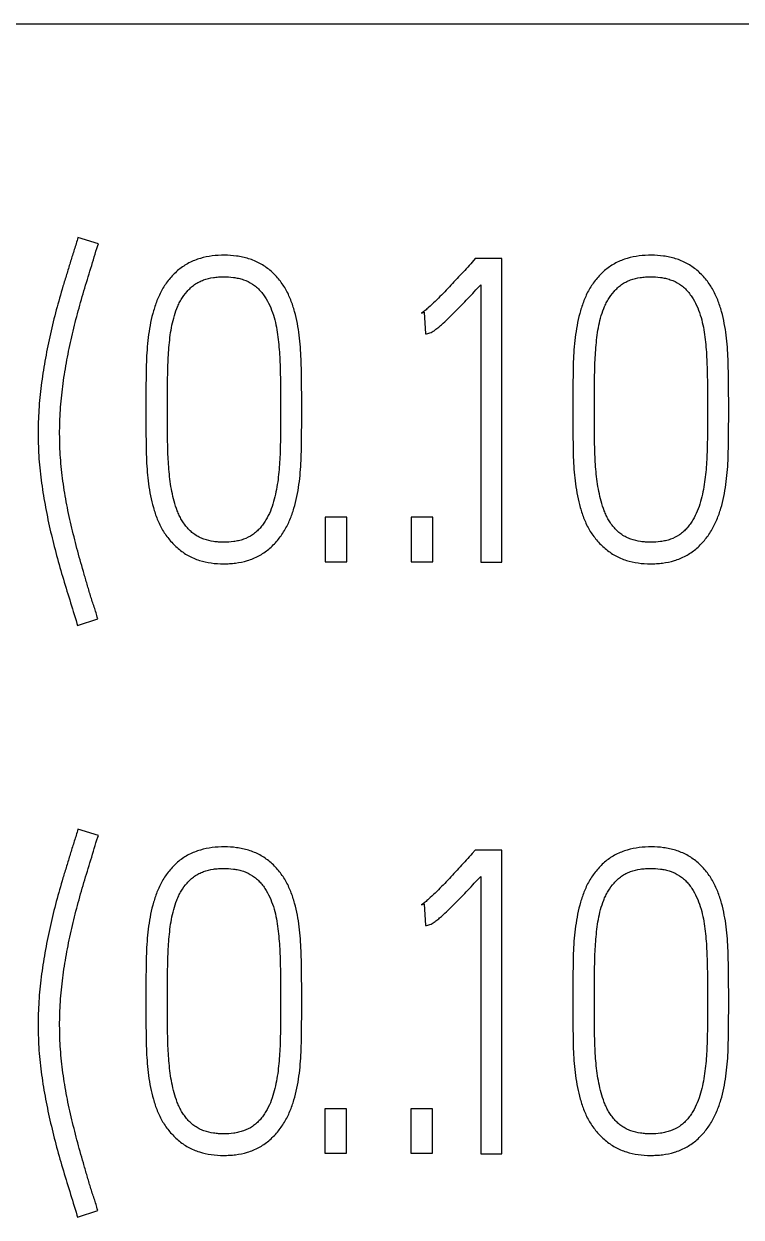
# Model space of a CAD drawing. Extents: x 0 to 420, y 0 to 297.
# Drawn here: x 108.09 to 112.09, y 215.9 to 222.56 of the extents above; entities that cross this region are included whole.
import ezdxf

# ---------------------------------------------------------------- set-up
doc = ezdxf.new("R2010")
doc.units = 0
doc.header["$LTSCALE"] = 23.1
doc.layers.add('10000_FRONT', color=7, linetype='CONTINUOUS')
doc.layers.add('10500_FRONT_LABELING', color=7, linetype='CONTINUOUS')

msp = doc.modelspace()

# ---------------------------------------------------------------- linework, layer by layer
at = {"layer": '10000_FRONT', "color": 7, "linetype": 'CONTINUOUS'}
msp.add_line((91.6966, 222.5555), (163.1966, 222.5555), dxfattribs=at)
at = {"layer": '10500_FRONT_LABELING', "color": 7, "linetype": 'CONTINUOUS'}
for p, q in [((108.3883, 221.364), (108.3859, 221.3546)), ((108.5038, 221.3286), (108.3883, 221.364)), ((108.4991, 221.3192), (108.5038, 221.3286)), ((110.6061, 221.2461), (110.5896, 221.2272)), ((110.7546, 221.2461), (110.6061, 221.2461)), ((110.7546, 219.5532), (110.7546, 221.2461)), ((110.6367, 221.0999), (110.6367, 219.5532)), ((110.3066, 220.9419), (110.3208, 220.9467)), ((110.3208, 220.9467), (110.3279, 220.8264)), ((108.7679, 220.4161), (108.7679, 220.3902)), ((108.8881, 220.3902), (108.8881, 220.4161)), ((109.52, 220.4161), (109.52, 220.3902)), ((109.6379, 220.3902), (109.6379, 220.4161)), ((111.1507, 220.4161), (111.1507, 220.3902)), ((111.271, 220.3902), (111.271, 220.4161)), ((111.9029, 220.4161), (111.9029, 220.3902)), ((112.0208, 220.3902), (112.0208, 220.4161)), ((109.7686, 219.8031), (109.7686, 219.5555)), ((109.8889, 219.8031), (109.7686, 219.8031)), ((109.8889, 219.5555), (109.8889, 219.8031)), ((110.2496, 219.8031), (110.2496, 219.5555)), ((110.3699, 219.8031), (110.2496, 219.8031)), ((110.3699, 219.5555), (110.3699, 219.8031)), ((109.7686, 219.5555), (109.8889, 219.5555)), ((110.2496, 219.5555), (110.3699, 219.5555)), ((110.6367, 219.5532), (110.7546, 219.5532)), ((108.3836, 219.2113), (108.3859, 219.1995)), ((108.3859, 219.1995), (108.4991, 219.2372)), ((108.4991, 219.2372), (108.4967, 219.2467)), ((108.3883, 218.064), (108.3859, 218.0546)), ((108.5038, 218.0286), (108.3883, 218.064)), ((108.4991, 218.0192), (108.5038, 218.0286)), ((110.6061, 217.9461), (110.5896, 217.9272)), ((110.7546, 217.9461), (110.6061, 217.9461)), ((110.7546, 216.2532), (110.7546, 217.9461)), ((110.6367, 217.7999), (110.6367, 216.2532)), ((110.3066, 217.6419), (110.3208, 217.6467)), ((110.3208, 217.6467), (110.3279, 217.5264)), ((108.7679, 217.1161), (108.7679, 217.0902)), ((108.8881, 217.0902), (108.8881, 217.1161)), ((109.52, 217.1161), (109.52, 217.0902)), ((109.6379, 217.0902), (109.6379, 217.1161)), ((111.1507, 217.1161), (111.1507, 217.0902)), ((111.271, 217.0902), (111.271, 217.1161)), ((111.9029, 217.1161), (111.9029, 217.0902)), ((112.0208, 217.0902), (112.0208, 217.1161)), ((109.7666, 216.5031), (109.7666, 216.2555)), ((109.8869, 216.5031), (109.7666, 216.5031)), ((109.8869, 216.2555), (109.8869, 216.5031)), ((110.2476, 216.5031), (110.2476, 216.2555)), ((110.3679, 216.5031), (110.2476, 216.5031)), ((110.3679, 216.2555), (110.3679, 216.5031)), ((109.7666, 216.2555), (109.8869, 216.2555)), ((110.2476, 216.2555), (110.3679, 216.2555)), ((110.6367, 216.2532), (110.7546, 216.2532)), ((108.3859, 215.8995), (108.4991, 215.9372)), ((108.4991, 215.9372), (108.4967, 215.9467)), ((108.3836, 215.9113), (108.3859, 215.8995))]:
    msp.add_line(p, q, dxfattribs=at)
for points, knots in [([(108.3859, 221.3546), (108.3804, 221.3324), (108.3732, 221.3106), (108.3625, 221.2779), (108.3589, 221.267), (108.352, 221.2452), (108.3486, 221.2342), (108.3387, 221.2014), (108.3321, 221.1794), (108.3188, 221.1356), (108.312, 221.1137), (108.2922, 221.048), (108.2796, 221.004), (108.2563, 220.9154), (108.2453, 220.871), (108.2252, 220.7816), (108.216, 220.7367), (108.1996, 220.6464), (108.1922, 220.6012), (108.1799, 220.5107), (108.1751, 220.4655), (108.1687, 220.3747), (108.1669, 220.3293), (108.1664, 220.2383), (108.1676, 220.1928), (108.1717, 220.1244), (108.1735, 220.1015), (108.178, 220.0558), (108.1806, 220.0329), (108.1897, 219.9645), (108.197, 219.9192), (108.2134, 219.829), (108.2226, 219.7842), (108.243, 219.695), (108.254, 219.6506), (108.2773, 219.5621), (108.2898, 219.518), (108.3159, 219.4302), (108.3293, 219.3864), (108.3562, 219.2988), (108.3698, 219.255), (108.3836, 219.2113)], [0, 0, 0, 0, 0.03125, 0.03125, 0.046875, 0.046875, 0.0625, 0.0625, 0.09375, 0.09375, 0.125, 0.125, 0.1875, 0.1875, 0.25, 0.25, 0.3125, 0.3125, 0.375, 0.375, 0.4375, 0.4375, 0.5, 0.5, 0.5625, 0.5625, 0.59375, 0.59375, 0.625, 0.625, 0.6875, 0.6875, 0.75, 0.75, 0.8125, 0.8125, 0.875, 0.875, 0.9375, 0.9375, 1, 1, 1, 1]), ([(108.4967, 219.2467), (108.4913, 219.2682), (108.4842, 219.2893), (108.4735, 219.3208), (108.4699, 219.3314), (108.4632, 219.3525), (108.4599, 219.3632), (108.4503, 219.3951), (108.4441, 219.4164), (108.4315, 219.4589), (108.4252, 219.4802), (108.4067, 219.5442), (108.3949, 219.587), (108.3723, 219.6729), (108.3614, 219.7159), (108.3412, 219.8025), (108.3319, 219.846), (108.3158, 219.9332), (108.3088, 219.9769), (108.2974, 220.0644), (108.2931, 220.1083), (108.2878, 220.1963), (108.2866, 220.2404), (108.2872, 220.3288), (108.2889, 220.3732), (108.2954, 220.462), (108.3002, 220.5061), (108.3123, 220.5937), (108.3195, 220.6373), (108.3355, 220.724), (108.3446, 220.7671), (108.3643, 220.8529), (108.375, 220.8957), (108.3977, 220.9809), (108.4099, 221.0233), (108.4351, 221.1079), (108.448, 221.1501), (108.4735, 221.2347), (108.4862, 221.2769), (108.4991, 221.3192)], [0, 0, 0, 0, 0.03125, 0.03125, 0.046875, 0.046875, 0.0625, 0.0625, 0.09375, 0.09375, 0.125, 0.125, 0.1875, 0.1875, 0.25, 0.25, 0.3125, 0.3125, 0.375, 0.375, 0.4375, 0.4375, 0.5, 0.5, 0.5625, 0.5625, 0.625, 0.625, 0.6875, 0.6875, 0.75, 0.75, 0.8125, 0.8125, 0.875, 0.875, 0.9375, 0.9375, 1, 1, 1, 1]), ([(109.6379, 220.4161), (109.6379, 220.461), (109.6377, 220.5057), (109.6366, 220.5953), (109.6362, 220.6401), (109.6326, 220.7294), (109.6292, 220.774), (109.621, 220.8406), (109.6177, 220.8627), (109.6094, 220.9069), (109.6043, 220.9289), (109.5921, 220.9728), (109.585, 220.9945), (109.5684, 221.0366), (109.5588, 221.0572), (109.5416, 221.0868), (109.5354, 221.0965), (109.5223, 221.1151), (109.5155, 221.1241), (109.4939, 221.1502), (109.478, 221.1664), (109.4518, 221.1884), (109.4426, 221.1954), (109.4237, 221.2082), (109.414, 221.2141), (109.3842, 221.2303), (109.3632, 221.2389), (109.3304, 221.2491), (109.3193, 221.252), (109.297, 221.2569), (109.2858, 221.2588), (109.252, 221.2634), (109.2294, 221.2649), (109.1838, 221.2651), (109.1608, 221.2638), (109.1158, 221.2581), (109.0937, 221.2537), (109.0613, 221.2441), (109.0506, 221.2404), (109.0294, 221.232), (109.0189, 221.2272), (108.9883, 221.2114), (108.9694, 221.1988), (108.943, 221.1773), (108.9345, 221.1697), (108.9181, 221.1536), (108.9104, 221.1452), (108.8882, 221.1191), (108.875, 221.1007), (108.8574, 221.0712), (108.852, 221.0611), (108.842, 221.0406), (108.8374, 221.0302), (108.8246, 220.9987), (108.8174, 220.9773), (108.8047, 220.9339), (108.7993, 220.9119), (108.7902, 220.8673), (108.7865, 220.8448), (108.7773, 220.7774), (108.7735, 220.7324), (108.7706, 220.6647), (108.77, 220.6422), (108.7692, 220.597), (108.7689, 220.5744), (108.7681, 220.5066), (108.7679, 220.4614), (108.7679, 220.4161)], [0, 0, 0, 0, 0.0625, 0.0625, 0.125, 0.125, 0.1875, 0.1875, 0.21875, 0.21875, 0.25, 0.25, 0.28125, 0.28125, 0.3125, 0.3125, 0.328125, 0.328125, 0.34375, 0.34375, 0.375, 0.375, 0.390625, 0.390625, 0.40625, 0.40625, 0.4375, 0.4375, 0.453125, 0.453125, 0.46875, 0.46875, 0.5, 0.5, 0.53125, 0.53125, 0.5625, 0.5625, 0.578125, 0.578125, 0.59375, 0.59375, 0.625, 0.625, 0.640625, 0.640625, 0.65625, 0.65625, 0.6875, 0.6875, 0.703125, 0.703125, 0.71875, 0.71875, 0.75, 0.75, 0.78125, 0.78125, 0.8125, 0.8125, 0.875, 0.875, 0.90625, 0.90625, 0.9375, 0.9375, 1, 1, 1, 1]), ([(112.0208, 220.4161), (112.0208, 220.461), (112.0205, 220.5057), (112.0195, 220.5953), (112.019, 220.6401), (112.0155, 220.7294), (112.0121, 220.774), (112.0039, 220.8406), (112.0006, 220.8627), (111.9923, 220.9069), (111.9872, 220.9289), (111.9749, 220.9728), (111.9679, 220.9945), (111.9512, 221.0366), (111.9416, 221.0572), (111.9244, 221.0868), (111.9182, 221.0965), (111.9052, 221.1151), (111.8983, 221.1241), (111.8767, 221.1502), (111.8609, 221.1664), (111.8346, 221.1884), (111.8254, 221.1954), (111.8066, 221.2082), (111.7969, 221.2141), (111.767, 221.2303), (111.7461, 221.2389), (111.7133, 221.2491), (111.7021, 221.252), (111.6798, 221.2569), (111.6686, 221.2588), (111.6349, 221.2634), (111.6123, 221.2649), (111.5667, 221.2651), (111.5437, 221.2638), (111.4987, 221.2581), (111.4766, 221.2537), (111.4441, 221.2441), (111.4334, 221.2404), (111.4122, 221.232), (111.4017, 221.2272), (111.3712, 221.2114), (111.3523, 221.1988), (111.3258, 221.1773), (111.3173, 221.1697), (111.301, 221.1536), (111.2932, 221.1452), (111.2711, 221.1191), (111.2578, 221.1007), (111.2403, 221.0712), (111.2348, 221.0611), (111.2248, 221.0406), (111.2202, 221.0302), (111.2075, 220.9987), (111.2003, 220.9773), (111.1876, 220.9339), (111.1822, 220.9119), (111.1731, 220.8673), (111.1693, 220.8448), (111.1601, 220.7774), (111.1563, 220.7324), (111.1534, 220.6647), (111.1529, 220.6422), (111.152, 220.597), (111.1518, 220.5744), (111.151, 220.5066), (111.1507, 220.4614), (111.1507, 220.4161)], [0, 0, 0, 0, 0.0625, 0.0625, 0.125, 0.125, 0.1875, 0.1875, 0.21875, 0.21875, 0.25, 0.25, 0.28125, 0.28125, 0.3125, 0.3125, 0.328125, 0.328125, 0.34375, 0.34375, 0.375, 0.375, 0.390625, 0.390625, 0.40625, 0.40625, 0.4375, 0.4375, 0.453125, 0.453125, 0.46875, 0.46875, 0.5, 0.5, 0.53125, 0.53125, 0.5625, 0.5625, 0.578125, 0.578125, 0.59375, 0.59375, 0.625, 0.625, 0.640625, 0.640625, 0.65625, 0.65625, 0.6875, 0.6875, 0.703125, 0.703125, 0.71875, 0.71875, 0.75, 0.75, 0.78125, 0.78125, 0.8125, 0.8125, 0.875, 0.875, 0.90625, 0.90625, 0.9375, 0.9375, 1, 1, 1, 1]), ([(110.5896, 221.2272), (110.5785, 221.2146), (110.5671, 221.2023), (110.5445, 221.1776), (110.5332, 221.1652), (110.4991, 221.1282), (110.4763, 221.1037), (110.4301, 221.055), (110.4069, 221.0308), (110.3708, 220.9958), (110.3585, 220.9844), (110.3396, 220.9678), (110.3333, 220.9623), (110.3204, 220.9517), (110.3138, 220.9465), (110.3066, 220.9419)], [0, 0, 0, 0, 0.125, 0.125, 0.25, 0.25, 0.5, 0.5, 0.75, 0.75, 0.875, 0.875, 0.9375, 0.9375, 1, 1, 1, 1]), ([(108.8881, 220.4161), (108.8881, 220.4533), (108.8883, 220.4904), (108.8892, 220.5646), (108.8897, 220.6018), (108.8913, 220.6574), (108.8921, 220.6759), (108.8941, 220.713), (108.8954, 220.7315), (108.8985, 220.7685), (108.9003, 220.787), (108.9049, 220.824), (108.9076, 220.8424), (108.9143, 220.8788), (108.9184, 220.8968), (108.928, 220.9324), (108.9336, 220.9499), (108.9437, 220.9757), (108.9474, 220.9842), (108.9555, 221.001), (108.96, 221.0094), (108.9746, 221.0337), (108.9856, 221.0489), (109.0043, 221.07), (109.0109, 221.0768), (109.0249, 221.0895), (109.0396, 221.1014), (109.0555, 221.1112), (109.0723, 221.1199), (109.0811, 221.1237), (109.1077, 221.1334), (109.126, 221.1377), (109.1539, 221.1419), (109.1634, 221.1429), (109.1822, 221.1443), (109.1916, 221.1447), (109.2198, 221.1448), (109.2385, 221.1438), (109.2663, 221.1401), (109.2756, 221.1384), (109.294, 221.1342), (109.3032, 221.1316), (109.3301, 221.1224), (109.3472, 221.1144), (109.3711, 221.0989), (109.3788, 221.0932), (109.3931, 221.0809), (109.3997, 221.0743), (109.4122, 221.0602), (109.4181, 221.0527), (109.4292, 221.0373), (109.4344, 221.0295), (109.4492, 221.0054), (109.4576, 220.9887), (109.4721, 220.954), (109.4783, 220.936), (109.4887, 220.8998), (109.4931, 220.8816), (109.5001, 220.845), (109.5029, 220.8266), (109.5075, 220.7897), (109.5094, 220.7711), (109.5126, 220.734), (109.5139, 220.7154), (109.516, 220.6781), (109.5168, 220.6594), (109.5185, 220.6033), (109.519, 220.5659), (109.5198, 220.491), (109.52, 220.4536), (109.52, 220.4161)], [0, 0, 0, 0, 0.0625, 0.0625, 0.125, 0.125, 0.15625, 0.15625, 0.1875, 0.1875, 0.21875, 0.21875, 0.25, 0.25, 0.28125, 0.28125, 0.3125, 0.3125, 0.328125, 0.328125, 0.34375, 0.34375, 0.375, 0.375, 0.390625, 0.390625, 0.40625, 0.421875, 0.421875, 0.4375, 0.4375, 0.46875, 0.46875, 0.484375, 0.484375, 0.5, 0.5, 0.53125, 0.53125, 0.546875, 0.546875, 0.5625, 0.5625, 0.59375, 0.59375, 0.609375, 0.609375, 0.625, 0.625, 0.640625, 0.640625, 0.65625, 0.65625, 0.6875, 0.6875, 0.71875, 0.71875, 0.75, 0.75, 0.78125, 0.78125, 0.8125, 0.8125, 0.84375, 0.84375, 0.875, 0.875, 0.9375, 0.9375, 1, 1, 1, 1]), ([(111.271, 220.4161), (111.271, 220.4533), (111.2712, 220.4904), (111.272, 220.5646), (111.2725, 220.6018), (111.2742, 220.6574), (111.2749, 220.6759), (111.2769, 220.713), (111.2782, 220.7315), (111.2814, 220.7685), (111.2832, 220.787), (111.2877, 220.824), (111.2904, 220.8424), (111.2972, 220.8788), (111.3012, 220.8968), (111.3109, 220.9324), (111.3165, 220.9499), (111.3266, 220.9757), (111.3303, 220.9842), (111.3384, 221.001), (111.3429, 221.0094), (111.3574, 221.0337), (111.3685, 221.0489), (111.3871, 221.07), (111.3938, 221.0768), (111.4078, 221.0895), (111.4224, 221.1014), (111.4384, 221.1112), (111.4551, 221.1199), (111.4639, 221.1237), (111.4906, 221.1334), (111.5088, 221.1377), (111.5368, 221.1419), (111.5462, 221.1429), (111.5651, 221.1443), (111.5745, 221.1447), (111.6026, 221.1448), (111.6213, 221.1438), (111.6492, 221.1401), (111.6584, 221.1384), (111.6768, 221.1342), (111.6861, 221.1316), (111.713, 221.1224), (111.73, 221.1144), (111.754, 221.0989), (111.7616, 221.0932), (111.7759, 221.0809), (111.7826, 221.0743), (111.7951, 221.0602), (111.8009, 221.0527), (111.812, 221.0373), (111.8173, 221.0295), (111.832, 221.0054), (111.8404, 220.9887), (111.855, 220.954), (111.8611, 220.936), (111.8716, 220.8998), (111.8759, 220.8816), (111.883, 220.845), (111.8858, 220.8266), (111.8904, 220.7897), (111.8923, 220.7711), (111.8954, 220.734), (111.8968, 220.7154), (111.8989, 220.6781), (111.8996, 220.6594), (111.9013, 220.6033), (111.9018, 220.5659), (111.9027, 220.491), (111.9029, 220.4536), (111.9029, 220.4161)], [0, 0, 0, 0, 0.0625, 0.0625, 0.125, 0.125, 0.15625, 0.15625, 0.1875, 0.1875, 0.21875, 0.21875, 0.25, 0.25, 0.28125, 0.28125, 0.3125, 0.3125, 0.328125, 0.328125, 0.34375, 0.34375, 0.375, 0.375, 0.390625, 0.390625, 0.40625, 0.421875, 0.421875, 0.4375, 0.4375, 0.46875, 0.46875, 0.484375, 0.484375, 0.5, 0.5, 0.53125, 0.53125, 0.546875, 0.546875, 0.5625, 0.5625, 0.59375, 0.59375, 0.609375, 0.609375, 0.625, 0.625, 0.640625, 0.640625, 0.65625, 0.65625, 0.6875, 0.6875, 0.71875, 0.71875, 0.75, 0.75, 0.78125, 0.78125, 0.8125, 0.8125, 0.84375, 0.84375, 0.875, 0.875, 0.9375, 0.9375, 1, 1, 1, 1]), ([(110.3279, 220.8264), (110.3323, 220.8264), (110.3366, 220.8271), (110.3452, 220.8289), (110.3495, 220.83), (110.3578, 220.833), (110.3616, 220.835), (110.3692, 220.8393), (110.3728, 220.8417), (110.3836, 220.8492), (110.3905, 220.8545), (110.4041, 220.8654), (110.4107, 220.8711), (110.4302, 220.8883), (110.4429, 220.9002), (110.468, 220.9243), (110.4804, 220.9365), (110.5172, 220.9735), (110.5414, 220.9985), (110.5893, 221.049), (110.613, 221.0744), (110.6367, 221.0999)], [0, 0, 0, 0, 0.03125, 0.03125, 0.0625, 0.0625, 0.09375, 0.09375, 0.125, 0.125, 0.1875, 0.1875, 0.25, 0.25, 0.375, 0.375, 0.5, 0.5, 0.75, 0.75, 1, 1, 1, 1]), ([(108.7679, 220.3902), (108.7679, 220.3455), (108.7681, 220.3009), (108.7689, 220.2339), (108.7692, 220.2116), (108.77, 220.167), (108.7705, 220.1447), (108.7734, 220.0779), (108.777, 220.0335), (108.786, 219.9672), (108.7896, 219.9451), (108.7983, 219.9011), (108.8036, 219.8792), (108.8161, 219.8355), (108.8232, 219.814), (108.8399, 219.772), (108.8495, 219.7515), (108.8669, 219.7221), (108.8732, 219.7125), (108.8864, 219.694), (108.8934, 219.6852), (108.9081, 219.668), (108.9158, 219.6598), (108.9318, 219.6439), (108.9401, 219.6362), (108.9573, 219.6214), (108.9663, 219.6143), (108.9849, 219.6012), (108.9945, 219.5951), (109.0241, 219.5786), (109.045, 219.5699), (109.0887, 219.5563), (109.1109, 219.5515), (109.1556, 219.5453), (109.1782, 219.5439), (109.2124, 219.5437), (109.2238, 219.544), (109.2465, 219.5453), (109.2577, 219.5463), (109.2913, 219.5506), (109.3133, 219.5551), (109.3458, 219.5649), (109.3565, 219.5687), (109.3778, 219.5774), (109.3881, 219.5822), (109.4179, 219.5983), (109.4365, 219.6112), (109.4626, 219.6332), (109.4711, 219.6409), (109.4871, 219.657), (109.4947, 219.6654), (109.5165, 219.6912), (109.5297, 219.7095), (109.5473, 219.7387), (109.5528, 219.7488), (109.5629, 219.7691), (109.5676, 219.7794), (109.5806, 219.8106), (109.5879, 219.8318), (109.6009, 219.8749), (109.6064, 219.8968), (109.6155, 219.9411), (109.6193, 219.9635), (109.6285, 220.0306), (109.6323, 220.0754), (109.6352, 220.1427), (109.6358, 220.1652), (109.6366, 220.2102), (109.6369, 220.2327), (109.6377, 220.3002), (109.6379, 220.3452), (109.6379, 220.3902)], [0, 0, 0, 0, 0.0625, 0.0625, 0.09375, 0.09375, 0.125, 0.125, 0.1875, 0.1875, 0.21875, 0.21875, 0.25, 0.25, 0.28125, 0.28125, 0.3125, 0.3125, 0.328125, 0.328125, 0.34375, 0.34375, 0.359375, 0.359375, 0.375, 0.375, 0.390625, 0.390625, 0.40625, 0.40625, 0.4375, 0.4375, 0.46875, 0.46875, 0.5, 0.5, 0.515625, 0.515625, 0.53125, 0.53125, 0.5625, 0.5625, 0.578125, 0.578125, 0.59375, 0.59375, 0.625, 0.625, 0.640625, 0.640625, 0.65625, 0.65625, 0.6875, 0.6875, 0.703125, 0.703125, 0.71875, 0.71875, 0.75, 0.75, 0.78125, 0.78125, 0.8125, 0.8125, 0.875, 0.875, 0.90625, 0.90625, 0.9375, 0.9375, 1, 1, 1, 1]), ([(109.52, 220.3902), (109.52, 220.353), (109.5198, 220.3158), (109.5189, 220.2414), (109.5184, 220.2042), (109.5166, 220.1484), (109.5158, 220.1298), (109.5135, 220.0927), (109.512, 220.0742), (109.5066, 220.0185), (109.5018, 219.9815), (109.4905, 219.9268), (109.4861, 219.9087), (109.4757, 219.8728), (109.4698, 219.8551), (109.4558, 219.8208), (109.4477, 219.8042), (109.4333, 219.7802), (109.428, 219.7724), (109.417, 219.7572), (109.4112, 219.7499), (109.3988, 219.7359), (109.3922, 219.7293), (109.3782, 219.7168), (109.3707, 219.711), (109.3474, 219.6951), (109.3307, 219.6868), (109.3042, 219.6775), (109.295, 219.6749), (109.2767, 219.6706), (109.2492, 219.6655), (109.2212, 219.6639), (109.193, 219.664), (109.1836, 219.6643), (109.1649, 219.6656), (109.1556, 219.6666), (109.128, 219.6706), (109.1099, 219.6748), (109.0834, 219.6841), (109.0746, 219.6878), (109.0578, 219.6963), (109.0497, 219.701), (109.0343, 219.7116), (109.0269, 219.7174), (109.0129, 219.73), (109.0063, 219.7367), (108.9939, 219.7508), (108.9882, 219.7581), (108.9774, 219.7733), (108.9722, 219.7811), (108.9627, 219.7973), (108.9583, 219.8056), (108.9503, 219.8225), (108.9467, 219.8311), (108.9367, 219.8572), (108.9311, 219.8749), (108.9212, 219.9107), (108.9169, 219.9289), (108.906, 219.9839), (108.9013, 220.0206), (108.896, 220.0759), (108.8946, 220.0943), (108.8923, 220.1312), (108.8915, 220.1497), (108.8897, 220.2051), (108.8892, 220.2421), (108.8883, 220.3161), (108.8881, 220.3532), (108.8881, 220.3902)], [0, 0, 0, 0, 0.0625, 0.0625, 0.125, 0.125, 0.15625, 0.15625, 0.1875, 0.1875, 0.25, 0.25, 0.28125, 0.28125, 0.3125, 0.3125, 0.34375, 0.34375, 0.359375, 0.359375, 0.375, 0.375, 0.390625, 0.390625, 0.40625, 0.40625, 0.4375, 0.4375, 0.453125, 0.453125, 0.46875, 0.5, 0.5, 0.515625, 0.515625, 0.53125, 0.53125, 0.5625, 0.5625, 0.578125, 0.578125, 0.59375, 0.59375, 0.609375, 0.609375, 0.625, 0.625, 0.640625, 0.640625, 0.65625, 0.65625, 0.671875, 0.671875, 0.6875, 0.6875, 0.71875, 0.71875, 0.75, 0.75, 0.8125, 0.8125, 0.84375, 0.84375, 0.875, 0.875, 0.9375, 0.9375, 1, 1, 1, 1]), ([(111.1507, 220.3902), (111.1507, 220.3455), (111.151, 220.3009), (111.1518, 220.2339), (111.152, 220.2116), (111.1528, 220.167), (111.1534, 220.1447), (111.1562, 220.0779), (111.1599, 220.0335), (111.1688, 219.9672), (111.1724, 219.9451), (111.1812, 219.9011), (111.1865, 219.8792), (111.199, 219.8355), (111.2061, 219.814), (111.2227, 219.772), (111.2324, 219.7515), (111.2497, 219.7221), (111.256, 219.7125), (111.2693, 219.694), (111.2763, 219.6852), (111.291, 219.668), (111.2986, 219.6598), (111.3146, 219.6439), (111.3229, 219.6362), (111.3402, 219.6214), (111.3492, 219.6143), (111.3678, 219.6012), (111.3774, 219.5951), (111.4069, 219.5786), (111.4279, 219.5699), (111.4716, 219.5563), (111.4938, 219.5515), (111.5385, 219.5453), (111.5611, 219.5439), (111.5952, 219.5437), (111.6067, 219.544), (111.6293, 219.5453), (111.6406, 219.5463), (111.6741, 219.5506), (111.6962, 219.5551), (111.7286, 219.5649), (111.7394, 219.5687), (111.7606, 219.5774), (111.7709, 219.5822), (111.8008, 219.5983), (111.8194, 219.6112), (111.8455, 219.6332), (111.8539, 219.6409), (111.87, 219.657), (111.8776, 219.6654), (111.8994, 219.6912), (111.9126, 219.7095), (111.9301, 219.7387), (111.9356, 219.7488), (111.9457, 219.7691), (111.9504, 219.7794), (111.9634, 219.8106), (111.9708, 219.8318), (111.9837, 219.8749), (111.9892, 219.8968), (111.9984, 219.9411), (112.0021, 219.9635), (112.0113, 220.0306), (112.0151, 220.0754), (112.0181, 220.1427), (112.0186, 220.1652), (112.0195, 220.2102), (112.0197, 220.2327), (112.0205, 220.3002), (112.0208, 220.3452), (112.0208, 220.3902)], [0, 0, 0, 0, 0.0625, 0.0625, 0.09375, 0.09375, 0.125, 0.125, 0.1875, 0.1875, 0.21875, 0.21875, 0.25, 0.25, 0.28125, 0.28125, 0.3125, 0.3125, 0.328125, 0.328125, 0.34375, 0.34375, 0.359375, 0.359375, 0.375, 0.375, 0.390625, 0.390625, 0.40625, 0.40625, 0.4375, 0.4375, 0.46875, 0.46875, 0.5, 0.5, 0.515625, 0.515625, 0.53125, 0.53125, 0.5625, 0.5625, 0.578125, 0.578125, 0.59375, 0.59375, 0.625, 0.625, 0.640625, 0.640625, 0.65625, 0.65625, 0.6875, 0.6875, 0.703125, 0.703125, 0.71875, 0.71875, 0.75, 0.75, 0.78125, 0.78125, 0.8125, 0.8125, 0.875, 0.875, 0.90625, 0.90625, 0.9375, 0.9375, 1, 1, 1, 1]), ([(111.9029, 220.3902), (111.9029, 220.353), (111.9027, 220.3158), (111.9018, 220.2414), (111.9013, 220.2042), (111.8995, 220.1484), (111.8986, 220.1298), (111.8963, 220.0927), (111.8949, 220.0742), (111.8895, 220.0185), (111.8847, 219.9815), (111.8734, 219.9268), (111.8689, 219.9087), (111.8585, 219.8728), (111.8526, 219.8551), (111.8387, 219.8208), (111.8306, 219.8042), (111.8161, 219.7802), (111.8109, 219.7724), (111.7998, 219.7572), (111.794, 219.7499), (111.7816, 219.7359), (111.7751, 219.7293), (111.7611, 219.7168), (111.7536, 219.711), (111.7303, 219.6951), (111.7136, 219.6868), (111.687, 219.6775), (111.6779, 219.6749), (111.6596, 219.6706), (111.632, 219.6655), (111.604, 219.6639), (111.5758, 219.664), (111.5664, 219.6643), (111.5478, 219.6656), (111.5385, 219.6666), (111.5109, 219.6706), (111.4928, 219.6748), (111.4662, 219.6841), (111.4574, 219.6878), (111.4406, 219.6963), (111.4326, 219.701), (111.4172, 219.7116), (111.4098, 219.7174), (111.3957, 219.73), (111.3891, 219.7367), (111.3768, 219.7508), (111.3711, 219.7581), (111.3602, 219.7733), (111.3551, 219.7811), (111.3456, 219.7973), (111.3412, 219.8056), (111.3332, 219.8225), (111.3295, 219.8311), (111.3195, 219.8572), (111.3139, 219.8749), (111.3041, 219.9107), (111.2998, 219.9289), (111.2889, 219.9839), (111.2842, 220.0206), (111.2789, 220.0759), (111.2774, 220.0943), (111.2752, 220.1312), (111.2744, 220.1497), (111.2726, 220.2051), (111.2721, 220.2421), (111.2712, 220.3161), (111.271, 220.3532), (111.271, 220.3902)], [0, 0, 0, 0, 0.0625, 0.0625, 0.125, 0.125, 0.15625, 0.15625, 0.1875, 0.1875, 0.25, 0.25, 0.28125, 0.28125, 0.3125, 0.3125, 0.34375, 0.34375, 0.359375, 0.359375, 0.375, 0.375, 0.390625, 0.390625, 0.40625, 0.40625, 0.4375, 0.4375, 0.453125, 0.453125, 0.46875, 0.5, 0.5, 0.515625, 0.515625, 0.53125, 0.53125, 0.5625, 0.5625, 0.578125, 0.578125, 0.59375, 0.59375, 0.609375, 0.609375, 0.625, 0.625, 0.640625, 0.640625, 0.65625, 0.65625, 0.671875, 0.671875, 0.6875, 0.6875, 0.71875, 0.71875, 0.75, 0.75, 0.8125, 0.8125, 0.84375, 0.84375, 0.875, 0.875, 0.9375, 0.9375, 1, 1, 1, 1]), ([(108.3859, 218.0546), (108.3804, 218.0324), (108.3732, 218.0106), (108.3625, 217.9779), (108.3589, 217.967), (108.352, 217.9452), (108.3486, 217.9342), (108.3387, 217.9014), (108.3321, 217.8794), (108.3188, 217.8356), (108.312, 217.8137), (108.2922, 217.748), (108.2796, 217.704), (108.2563, 217.6154), (108.2453, 217.571), (108.2252, 217.4816), (108.216, 217.4367), (108.1996, 217.3464), (108.1922, 217.3012), (108.1799, 217.2107), (108.1751, 217.1655), (108.1687, 217.0747), (108.1669, 217.0293), (108.1664, 216.9383), (108.1676, 216.8928), (108.1717, 216.8244), (108.1735, 216.8015), (108.178, 216.7558), (108.1806, 216.7329), (108.1897, 216.6645), (108.197, 216.6192), (108.2134, 216.529), (108.2226, 216.4842), (108.243, 216.395), (108.254, 216.3506), (108.2773, 216.2621), (108.2898, 216.218), (108.3159, 216.1302), (108.3293, 216.0864), (108.3562, 215.9988), (108.3698, 215.955), (108.3836, 215.9113)], [0, 0, 0, 0, 0.03125, 0.03125, 0.046875, 0.046875, 0.0625, 0.0625, 0.09375, 0.09375, 0.125, 0.125, 0.1875, 0.1875, 0.25, 0.25, 0.3125, 0.3125, 0.375, 0.375, 0.4375, 0.4375, 0.5, 0.5, 0.5625, 0.5625, 0.59375, 0.59375, 0.625, 0.625, 0.6875, 0.6875, 0.75, 0.75, 0.8125, 0.8125, 0.875, 0.875, 0.9375, 0.9375, 1, 1, 1, 1]), ([(108.4967, 215.9467), (108.4913, 215.9682), (108.4842, 215.9893), (108.4735, 216.0208), (108.4699, 216.0314), (108.4632, 216.0525), (108.4599, 216.0632), (108.4503, 216.0951), (108.4441, 216.1164), (108.4315, 216.1589), (108.4252, 216.1802), (108.4067, 216.2442), (108.3949, 216.287), (108.3723, 216.3729), (108.3614, 216.4159), (108.3412, 216.5025), (108.3319, 216.546), (108.3158, 216.6332), (108.3088, 216.6769), (108.2974, 216.7644), (108.2931, 216.8083), (108.2878, 216.8963), (108.2866, 216.9404), (108.2872, 217.0288), (108.2889, 217.0732), (108.2954, 217.162), (108.3002, 217.2061), (108.3123, 217.2937), (108.3195, 217.3373), (108.3355, 217.424), (108.3446, 217.4671), (108.3643, 217.5529), (108.375, 217.5957), (108.3977, 217.6809), (108.4099, 217.7233), (108.4351, 217.8079), (108.448, 217.8501), (108.4735, 217.9347), (108.4862, 217.9769), (108.4991, 218.0192)], [0, 0, 0, 0, 0.03125, 0.03125, 0.046875, 0.046875, 0.0625, 0.0625, 0.09375, 0.09375, 0.125, 0.125, 0.1875, 0.1875, 0.25, 0.25, 0.3125, 0.3125, 0.375, 0.375, 0.4375, 0.4375, 0.5, 0.5, 0.5625, 0.5625, 0.625, 0.625, 0.6875, 0.6875, 0.75, 0.75, 0.8125, 0.8125, 0.875, 0.875, 0.9375, 0.9375, 1, 1, 1, 1]), ([(109.6379, 217.1161), (109.6379, 217.161), (109.6377, 217.2057), (109.6366, 217.2953), (109.6362, 217.3401), (109.6326, 217.4294), (109.6292, 217.474), (109.621, 217.5406), (109.6177, 217.5627), (109.6094, 217.6069), (109.6043, 217.6289), (109.5921, 217.6728), (109.585, 217.6945), (109.5684, 217.7366), (109.5588, 217.7572), (109.5416, 217.7868), (109.5354, 217.7965), (109.5223, 217.8151), (109.5155, 217.8241), (109.4939, 217.8502), (109.478, 217.8664), (109.4518, 217.8884), (109.4426, 217.8954), (109.4237, 217.9082), (109.414, 217.9141), (109.3842, 217.9303), (109.3632, 217.9389), (109.3304, 217.9491), (109.3193, 217.952), (109.297, 217.9569), (109.2858, 217.9588), (109.252, 217.9634), (109.2294, 217.9649), (109.1838, 217.9651), (109.1608, 217.9638), (109.1158, 217.9581), (109.0937, 217.9537), (109.0613, 217.9441), (109.0506, 217.9404), (109.0294, 217.932), (109.0189, 217.9272), (108.9883, 217.9114), (108.9694, 217.8988), (108.943, 217.8773), (108.9345, 217.8697), (108.9181, 217.8536), (108.9104, 217.8452), (108.8882, 217.8191), (108.875, 217.8007), (108.8574, 217.7712), (108.852, 217.7611), (108.842, 217.7406), (108.8374, 217.7302), (108.8246, 217.6987), (108.8174, 217.6773), (108.8047, 217.6339), (108.7993, 217.6119), (108.7902, 217.5673), (108.7865, 217.5448), (108.7773, 217.4774), (108.7735, 217.4324), (108.7706, 217.3647), (108.77, 217.3422), (108.7692, 217.297), (108.7689, 217.2744), (108.7681, 217.2066), (108.7679, 217.1614), (108.7679, 217.1161)], [0, 0, 0, 0, 0.0625, 0.0625, 0.125, 0.125, 0.1875, 0.1875, 0.21875, 0.21875, 0.25, 0.25, 0.28125, 0.28125, 0.3125, 0.3125, 0.328125, 0.328125, 0.34375, 0.34375, 0.375, 0.375, 0.390625, 0.390625, 0.40625, 0.40625, 0.4375, 0.4375, 0.453125, 0.453125, 0.46875, 0.46875, 0.5, 0.5, 0.53125, 0.53125, 0.5625, 0.5625, 0.578125, 0.578125, 0.59375, 0.59375, 0.625, 0.625, 0.640625, 0.640625, 0.65625, 0.65625, 0.6875, 0.6875, 0.703125, 0.703125, 0.71875, 0.71875, 0.75, 0.75, 0.78125, 0.78125, 0.8125, 0.8125, 0.875, 0.875, 0.90625, 0.90625, 0.9375, 0.9375, 1, 1, 1, 1]), ([(110.5896, 217.9272), (110.5785, 217.9146), (110.5671, 217.9023), (110.5445, 217.8776), (110.5332, 217.8652), (110.4991, 217.8282), (110.4763, 217.8037), (110.4301, 217.755), (110.4069, 217.7308), (110.3708, 217.6958), (110.3585, 217.6844), (110.3396, 217.6678), (110.3333, 217.6623), (110.3204, 217.6517), (110.3138, 217.6465), (110.3066, 217.6419)], [0, 0, 0, 0, 0.125, 0.125, 0.25, 0.25, 0.5, 0.5, 0.75, 0.75, 0.875, 0.875, 0.9375, 0.9375, 1, 1, 1, 1]), ([(112.0208, 217.1161), (112.0208, 217.161), (112.0205, 217.2057), (112.0195, 217.2953), (112.019, 217.3401), (112.0155, 217.4294), (112.0121, 217.474), (112.0039, 217.5406), (112.0006, 217.5627), (111.9923, 217.6069), (111.9872, 217.6289), (111.9749, 217.6728), (111.9679, 217.6945), (111.9512, 217.7366), (111.9416, 217.7572), (111.9244, 217.7868), (111.9182, 217.7965), (111.9052, 217.8151), (111.8983, 217.8241), (111.8767, 217.8502), (111.8609, 217.8664), (111.8346, 217.8884), (111.8254, 217.8954), (111.8066, 217.9082), (111.7969, 217.9141), (111.767, 217.9303), (111.7461, 217.9389), (111.7133, 217.9491), (111.7021, 217.952), (111.6798, 217.9569), (111.6686, 217.9588), (111.6349, 217.9634), (111.6123, 217.9649), (111.5667, 217.9651), (111.5437, 217.9638), (111.4987, 217.9581), (111.4766, 217.9537), (111.4441, 217.9441), (111.4334, 217.9404), (111.4122, 217.932), (111.4017, 217.9272), (111.3712, 217.9114), (111.3523, 217.8988), (111.3258, 217.8773), (111.3173, 217.8697), (111.301, 217.8536), (111.2932, 217.8452), (111.2711, 217.8191), (111.2578, 217.8007), (111.2403, 217.7712), (111.2348, 217.7611), (111.2248, 217.7406), (111.2202, 217.7302), (111.2075, 217.6987), (111.2003, 217.6773), (111.1876, 217.6339), (111.1822, 217.6119), (111.1731, 217.5673), (111.1693, 217.5448), (111.1601, 217.4774), (111.1563, 217.4324), (111.1534, 217.3647), (111.1529, 217.3422), (111.152, 217.297), (111.1518, 217.2744), (111.151, 217.2066), (111.1507, 217.1614), (111.1507, 217.1161)], [0, 0, 0, 0, 0.0625, 0.0625, 0.125, 0.125, 0.1875, 0.1875, 0.21875, 0.21875, 0.25, 0.25, 0.28125, 0.28125, 0.3125, 0.3125, 0.328125, 0.328125, 0.34375, 0.34375, 0.375, 0.375, 0.390625, 0.390625, 0.40625, 0.40625, 0.4375, 0.4375, 0.453125, 0.453125, 0.46875, 0.46875, 0.5, 0.5, 0.53125, 0.53125, 0.5625, 0.5625, 0.578125, 0.578125, 0.59375, 0.59375, 0.625, 0.625, 0.640625, 0.640625, 0.65625, 0.65625, 0.6875, 0.6875, 0.703125, 0.703125, 0.71875, 0.71875, 0.75, 0.75, 0.78125, 0.78125, 0.8125, 0.8125, 0.875, 0.875, 0.90625, 0.90625, 0.9375, 0.9375, 1, 1, 1, 1]), ([(108.8881, 217.1161), (108.8881, 217.1533), (108.8883, 217.1904), (108.8892, 217.2646), (108.8897, 217.3018), (108.8913, 217.3574), (108.8921, 217.3759), (108.8941, 217.413), (108.8954, 217.4315), (108.8985, 217.4685), (108.9003, 217.487), (108.9049, 217.524), (108.9076, 217.5424), (108.9143, 217.5788), (108.9184, 217.5968), (108.928, 217.6324), (108.9336, 217.6499), (108.9437, 217.6757), (108.9474, 217.6842), (108.9555, 217.701), (108.96, 217.7094), (108.9746, 217.7337), (108.9856, 217.7489), (109.0043, 217.77), (109.0109, 217.7768), (109.0249, 217.7895), (109.0396, 217.8014), (109.0555, 217.8112), (109.0723, 217.8199), (109.0811, 217.8237), (109.1077, 217.8334), (109.126, 217.8377), (109.1539, 217.8419), (109.1634, 217.8429), (109.1822, 217.8443), (109.1916, 217.8447), (109.2198, 217.8448), (109.2385, 217.8438), (109.2663, 217.8401), (109.2756, 217.8384), (109.294, 217.8342), (109.3032, 217.8316), (109.3301, 217.8224), (109.3472, 217.8144), (109.3711, 217.7989), (109.3788, 217.7932), (109.3931, 217.7809), (109.3997, 217.7743), (109.4122, 217.7602), (109.4181, 217.7527), (109.4292, 217.7373), (109.4344, 217.7295), (109.4492, 217.7054), (109.4576, 217.6887), (109.4721, 217.654), (109.4783, 217.636), (109.4887, 217.5998), (109.4931, 217.5816), (109.5001, 217.545), (109.5029, 217.5266), (109.5075, 217.4897), (109.5094, 217.4711), (109.5126, 217.434), (109.5139, 217.4154), (109.516, 217.3781), (109.5168, 217.3594), (109.5185, 217.3033), (109.519, 217.2659), (109.5198, 217.191), (109.52, 217.1536), (109.52, 217.1161)], [0, 0, 0, 0, 0.0625, 0.0625, 0.125, 0.125, 0.15625, 0.15625, 0.1875, 0.1875, 0.21875, 0.21875, 0.25, 0.25, 0.28125, 0.28125, 0.3125, 0.3125, 0.328125, 0.328125, 0.34375, 0.34375, 0.375, 0.375, 0.390625, 0.390625, 0.40625, 0.421875, 0.421875, 0.4375, 0.4375, 0.46875, 0.46875, 0.484375, 0.484375, 0.5, 0.5, 0.53125, 0.53125, 0.546875, 0.546875, 0.5625, 0.5625, 0.59375, 0.59375, 0.609375, 0.609375, 0.625, 0.625, 0.640625, 0.640625, 0.65625, 0.65625, 0.6875, 0.6875, 0.71875, 0.71875, 0.75, 0.75, 0.78125, 0.78125, 0.8125, 0.8125, 0.84375, 0.84375, 0.875, 0.875, 0.9375, 0.9375, 1, 1, 1, 1]), ([(110.3279, 217.5264), (110.3323, 217.5264), (110.3366, 217.5271), (110.3452, 217.5289), (110.3495, 217.53), (110.3578, 217.533), (110.3616, 217.535), (110.3692, 217.5393), (110.3728, 217.5417), (110.3836, 217.5492), (110.3905, 217.5545), (110.4041, 217.5654), (110.4107, 217.5711), (110.4302, 217.5883), (110.4429, 217.6002), (110.468, 217.6243), (110.4804, 217.6365), (110.5172, 217.6735), (110.5414, 217.6985), (110.5893, 217.749), (110.613, 217.7744), (110.6367, 217.7999)], [0, 0, 0, 0, 0.03125, 0.03125, 0.0625, 0.0625, 0.09375, 0.09375, 0.125, 0.125, 0.1875, 0.1875, 0.25, 0.25, 0.375, 0.375, 0.5, 0.5, 0.75, 0.75, 1, 1, 1, 1]), ([(111.271, 217.1161), (111.271, 217.1533), (111.2712, 217.1904), (111.272, 217.2646), (111.2725, 217.3018), (111.2742, 217.3574), (111.2749, 217.3759), (111.2769, 217.413), (111.2782, 217.4315), (111.2814, 217.4685), (111.2832, 217.487), (111.2877, 217.524), (111.2904, 217.5424), (111.2972, 217.5788), (111.3012, 217.5968), (111.3109, 217.6324), (111.3165, 217.6499), (111.3266, 217.6757), (111.3303, 217.6842), (111.3384, 217.701), (111.3429, 217.7094), (111.3574, 217.7337), (111.3685, 217.7489), (111.3871, 217.77), (111.3938, 217.7768), (111.4078, 217.7895), (111.4224, 217.8014), (111.4384, 217.8112), (111.4551, 217.8199), (111.4639, 217.8237), (111.4906, 217.8334), (111.5088, 217.8377), (111.5368, 217.8419), (111.5462, 217.8429), (111.5651, 217.8443), (111.5745, 217.8447), (111.6026, 217.8448), (111.6213, 217.8438), (111.6492, 217.8401), (111.6584, 217.8384), (111.6768, 217.8342), (111.6861, 217.8316), (111.713, 217.8224), (111.73, 217.8144), (111.754, 217.7989), (111.7616, 217.7932), (111.7759, 217.7809), (111.7826, 217.7743), (111.7951, 217.7602), (111.8009, 217.7527), (111.812, 217.7373), (111.8173, 217.7295), (111.832, 217.7054), (111.8404, 217.6887), (111.855, 217.654), (111.8611, 217.636), (111.8716, 217.5998), (111.8759, 217.5816), (111.883, 217.545), (111.8858, 217.5266), (111.8904, 217.4897), (111.8923, 217.4711), (111.8954, 217.434), (111.8968, 217.4154), (111.8989, 217.3781), (111.8996, 217.3594), (111.9013, 217.3033), (111.9018, 217.2659), (111.9027, 217.191), (111.9029, 217.1536), (111.9029, 217.1161)], [0, 0, 0, 0, 0.0625, 0.0625, 0.125, 0.125, 0.15625, 0.15625, 0.1875, 0.1875, 0.21875, 0.21875, 0.25, 0.25, 0.28125, 0.28125, 0.3125, 0.3125, 0.328125, 0.328125, 0.34375, 0.34375, 0.375, 0.375, 0.390625, 0.390625, 0.40625, 0.421875, 0.421875, 0.4375, 0.4375, 0.46875, 0.46875, 0.484375, 0.484375, 0.5, 0.5, 0.53125, 0.53125, 0.546875, 0.546875, 0.5625, 0.5625, 0.59375, 0.59375, 0.609375, 0.609375, 0.625, 0.625, 0.640625, 0.640625, 0.65625, 0.65625, 0.6875, 0.6875, 0.71875, 0.71875, 0.75, 0.75, 0.78125, 0.78125, 0.8125, 0.8125, 0.84375, 0.84375, 0.875, 0.875, 0.9375, 0.9375, 1, 1, 1, 1]), ([(108.7679, 217.0902), (108.7679, 217.0455), (108.7681, 217.0009), (108.7689, 216.9339), (108.7692, 216.9116), (108.77, 216.867), (108.7705, 216.8447), (108.7734, 216.7779), (108.777, 216.7335), (108.786, 216.6672), (108.7896, 216.6451), (108.7983, 216.6011), (108.8036, 216.5792), (108.8161, 216.5355), (108.8232, 216.514), (108.8399, 216.472), (108.8495, 216.4515), (108.8669, 216.4221), (108.8732, 216.4125), (108.8864, 216.394), (108.8934, 216.3852), (108.9081, 216.368), (108.9158, 216.3598), (108.9318, 216.3439), (108.9401, 216.3362), (108.9573, 216.3214), (108.9663, 216.3143), (108.9849, 216.3012), (108.9945, 216.2951), (109.0241, 216.2786), (109.045, 216.2699), (109.0887, 216.2563), (109.1109, 216.2515), (109.1556, 216.2453), (109.1782, 216.2439), (109.2124, 216.2437), (109.2238, 216.244), (109.2465, 216.2453), (109.2577, 216.2463), (109.2913, 216.2506), (109.3133, 216.2551), (109.3458, 216.2649), (109.3565, 216.2687), (109.3778, 216.2774), (109.3881, 216.2822), (109.4179, 216.2983), (109.4365, 216.3112), (109.4626, 216.3332), (109.4711, 216.3409), (109.4871, 216.357), (109.4947, 216.3654), (109.5165, 216.3912), (109.5297, 216.4095), (109.5473, 216.4387), (109.5528, 216.4488), (109.5629, 216.4691), (109.5676, 216.4794), (109.5806, 216.5106), (109.5879, 216.5318), (109.6009, 216.5749), (109.6064, 216.5968), (109.6155, 216.6411), (109.6193, 216.6635), (109.6285, 216.7306), (109.6323, 216.7754), (109.6352, 216.8427), (109.6358, 216.8652), (109.6366, 216.9102), (109.6369, 216.9327), (109.6377, 217.0002), (109.6379, 217.0452), (109.6379, 217.0902)], [0, 0, 0, 0, 0.0625, 0.0625, 0.09375, 0.09375, 0.125, 0.125, 0.1875, 0.1875, 0.21875, 0.21875, 0.25, 0.25, 0.28125, 0.28125, 0.3125, 0.3125, 0.328125, 0.328125, 0.34375, 0.34375, 0.359375, 0.359375, 0.375, 0.375, 0.390625, 0.390625, 0.40625, 0.40625, 0.4375, 0.4375, 0.46875, 0.46875, 0.5, 0.5, 0.515625, 0.515625, 0.53125, 0.53125, 0.5625, 0.5625, 0.578125, 0.578125, 0.59375, 0.59375, 0.625, 0.625, 0.640625, 0.640625, 0.65625, 0.65625, 0.6875, 0.6875, 0.703125, 0.703125, 0.71875, 0.71875, 0.75, 0.75, 0.78125, 0.78125, 0.8125, 0.8125, 0.875, 0.875, 0.90625, 0.90625, 0.9375, 0.9375, 1, 1, 1, 1]), ([(109.52, 217.0902), (109.52, 217.053), (109.5198, 217.0158), (109.5189, 216.9414), (109.5184, 216.9042), (109.5166, 216.8484), (109.5158, 216.8298), (109.5135, 216.7927), (109.512, 216.7742), (109.5066, 216.7185), (109.5018, 216.6815), (109.4905, 216.6268), (109.4861, 216.6087), (109.4757, 216.5728), (109.4698, 216.5551), (109.4558, 216.5208), (109.4477, 216.5042), (109.4333, 216.4802), (109.428, 216.4724), (109.417, 216.4572), (109.4112, 216.4499), (109.3988, 216.4359), (109.3922, 216.4293), (109.3782, 216.4168), (109.3707, 216.411), (109.3474, 216.3951), (109.3307, 216.3868), (109.3042, 216.3775), (109.295, 216.3749), (109.2767, 216.3706), (109.2492, 216.3655), (109.2212, 216.3639), (109.193, 216.364), (109.1836, 216.3643), (109.1649, 216.3656), (109.1556, 216.3666), (109.128, 216.3706), (109.1099, 216.3748), (109.0834, 216.3841), (109.0746, 216.3878), (109.0578, 216.3963), (109.0497, 216.401), (109.0343, 216.4116), (109.0269, 216.4174), (109.0129, 216.43), (109.0063, 216.4367), (108.9939, 216.4508), (108.9882, 216.4581), (108.9774, 216.4733), (108.9722, 216.4811), (108.9627, 216.4973), (108.9583, 216.5056), (108.9503, 216.5225), (108.9467, 216.5311), (108.9367, 216.5572), (108.9311, 216.5749), (108.9212, 216.6107), (108.9169, 216.6289), (108.906, 216.6839), (108.9013, 216.7206), (108.896, 216.7759), (108.8946, 216.7943), (108.8923, 216.8312), (108.8915, 216.8497), (108.8897, 216.9051), (108.8892, 216.9421), (108.8883, 217.0161), (108.8881, 217.0532), (108.8881, 217.0902)], [0, 0, 0, 0, 0.0625, 0.0625, 0.125, 0.125, 0.15625, 0.15625, 0.1875, 0.1875, 0.25, 0.25, 0.28125, 0.28125, 0.3125, 0.3125, 0.34375, 0.34375, 0.359375, 0.359375, 0.375, 0.375, 0.390625, 0.390625, 0.40625, 0.40625, 0.4375, 0.4375, 0.453125, 0.453125, 0.46875, 0.5, 0.5, 0.515625, 0.515625, 0.53125, 0.53125, 0.5625, 0.5625, 0.578125, 0.578125, 0.59375, 0.59375, 0.609375, 0.609375, 0.625, 0.625, 0.640625, 0.640625, 0.65625, 0.65625, 0.671875, 0.671875, 0.6875, 0.6875, 0.71875, 0.71875, 0.75, 0.75, 0.8125, 0.8125, 0.84375, 0.84375, 0.875, 0.875, 0.9375, 0.9375, 1, 1, 1, 1]), ([(111.1507, 217.0902), (111.1507, 217.0455), (111.151, 217.0009), (111.1518, 216.9339), (111.152, 216.9116), (111.1528, 216.867), (111.1534, 216.8447), (111.1562, 216.7779), (111.1599, 216.7335), (111.1688, 216.6672), (111.1724, 216.6451), (111.1812, 216.6011), (111.1865, 216.5792), (111.199, 216.5355), (111.2061, 216.514), (111.2227, 216.472), (111.2324, 216.4515), (111.2497, 216.4221), (111.256, 216.4125), (111.2693, 216.394), (111.2763, 216.3852), (111.291, 216.368), (111.2986, 216.3598), (111.3146, 216.3439), (111.3229, 216.3362), (111.3402, 216.3214), (111.3492, 216.3143), (111.3678, 216.3012), (111.3774, 216.2951), (111.4069, 216.2786), (111.4279, 216.2699), (111.4716, 216.2563), (111.4938, 216.2515), (111.5385, 216.2453), (111.5611, 216.2439), (111.5952, 216.2437), (111.6067, 216.244), (111.6293, 216.2453), (111.6406, 216.2463), (111.6741, 216.2506), (111.6962, 216.2551), (111.7286, 216.2649), (111.7394, 216.2687), (111.7606, 216.2774), (111.7709, 216.2822), (111.8008, 216.2983), (111.8194, 216.3112), (111.8455, 216.3332), (111.8539, 216.3409), (111.87, 216.357), (111.8776, 216.3654), (111.8994, 216.3912), (111.9126, 216.4095), (111.9301, 216.4387), (111.9356, 216.4488), (111.9457, 216.4691), (111.9504, 216.4794), (111.9634, 216.5106), (111.9708, 216.5318), (111.9837, 216.5749), (111.9892, 216.5968), (111.9984, 216.6411), (112.0021, 216.6635), (112.0113, 216.7306), (112.0151, 216.7754), (112.0181, 216.8427), (112.0186, 216.8652), (112.0195, 216.9102), (112.0197, 216.9327), (112.0205, 217.0002), (112.0208, 217.0452), (112.0208, 217.0902)], [0, 0, 0, 0, 0.0625, 0.0625, 0.09375, 0.09375, 0.125, 0.125, 0.1875, 0.1875, 0.21875, 0.21875, 0.25, 0.25, 0.28125, 0.28125, 0.3125, 0.3125, 0.328125, 0.328125, 0.34375, 0.34375, 0.359375, 0.359375, 0.375, 0.375, 0.390625, 0.390625, 0.40625, 0.40625, 0.4375, 0.4375, 0.46875, 0.46875, 0.5, 0.5, 0.515625, 0.515625, 0.53125, 0.53125, 0.5625, 0.5625, 0.578125, 0.578125, 0.59375, 0.59375, 0.625, 0.625, 0.640625, 0.640625, 0.65625, 0.65625, 0.6875, 0.6875, 0.703125, 0.703125, 0.71875, 0.71875, 0.75, 0.75, 0.78125, 0.78125, 0.8125, 0.8125, 0.875, 0.875, 0.90625, 0.90625, 0.9375, 0.9375, 1, 1, 1, 1]), ([(111.9029, 217.0902), (111.9029, 217.053), (111.9027, 217.0158), (111.9018, 216.9414), (111.9013, 216.9042), (111.8995, 216.8484), (111.8986, 216.8298), (111.8963, 216.7927), (111.8949, 216.7742), (111.8895, 216.7185), (111.8847, 216.6815), (111.8734, 216.6268), (111.8689, 216.6087), (111.8585, 216.5728), (111.8526, 216.5551), (111.8387, 216.5208), (111.8306, 216.5042), (111.8161, 216.4802), (111.8109, 216.4724), (111.7998, 216.4572), (111.794, 216.4499), (111.7816, 216.4359), (111.7751, 216.4293), (111.7611, 216.4168), (111.7536, 216.411), (111.7303, 216.3951), (111.7136, 216.3868), (111.687, 216.3775), (111.6779, 216.3749), (111.6596, 216.3706), (111.632, 216.3655), (111.604, 216.3639), (111.5758, 216.364), (111.5664, 216.3643), (111.5478, 216.3656), (111.5385, 216.3666), (111.5109, 216.3706), (111.4928, 216.3748), (111.4662, 216.3841), (111.4574, 216.3878), (111.4406, 216.3963), (111.4326, 216.401), (111.4172, 216.4116), (111.4098, 216.4174), (111.3957, 216.43), (111.3891, 216.4367), (111.3768, 216.4508), (111.3711, 216.4581), (111.3602, 216.4733), (111.3551, 216.4811), (111.3456, 216.4973), (111.3412, 216.5056), (111.3332, 216.5225), (111.3295, 216.5311), (111.3195, 216.5572), (111.3139, 216.5749), (111.3041, 216.6107), (111.2998, 216.6289), (111.2889, 216.6839), (111.2842, 216.7206), (111.2789, 216.7759), (111.2774, 216.7943), (111.2752, 216.8312), (111.2744, 216.8497), (111.2726, 216.9051), (111.2721, 216.9421), (111.2712, 217.0161), (111.271, 217.0532), (111.271, 217.0902)], [0, 0, 0, 0, 0.0625, 0.0625, 0.125, 0.125, 0.15625, 0.15625, 0.1875, 0.1875, 0.25, 0.25, 0.28125, 0.28125, 0.3125, 0.3125, 0.34375, 0.34375, 0.359375, 0.359375, 0.375, 0.375, 0.390625, 0.390625, 0.40625, 0.40625, 0.4375, 0.4375, 0.453125, 0.453125, 0.46875, 0.5, 0.5, 0.515625, 0.515625, 0.53125, 0.53125, 0.5625, 0.5625, 0.578125, 0.578125, 0.59375, 0.59375, 0.609375, 0.609375, 0.625, 0.625, 0.640625, 0.640625, 0.65625, 0.65625, 0.671875, 0.671875, 0.6875, 0.6875, 0.71875, 0.71875, 0.75, 0.75, 0.8125, 0.8125, 0.84375, 0.84375, 0.875, 0.875, 0.9375, 0.9375, 1, 1, 1, 1])]:
    msp.add_open_spline(points, degree=3, knots=knots, dxfattribs=at)

doc.saveas('drawing.dxf')
